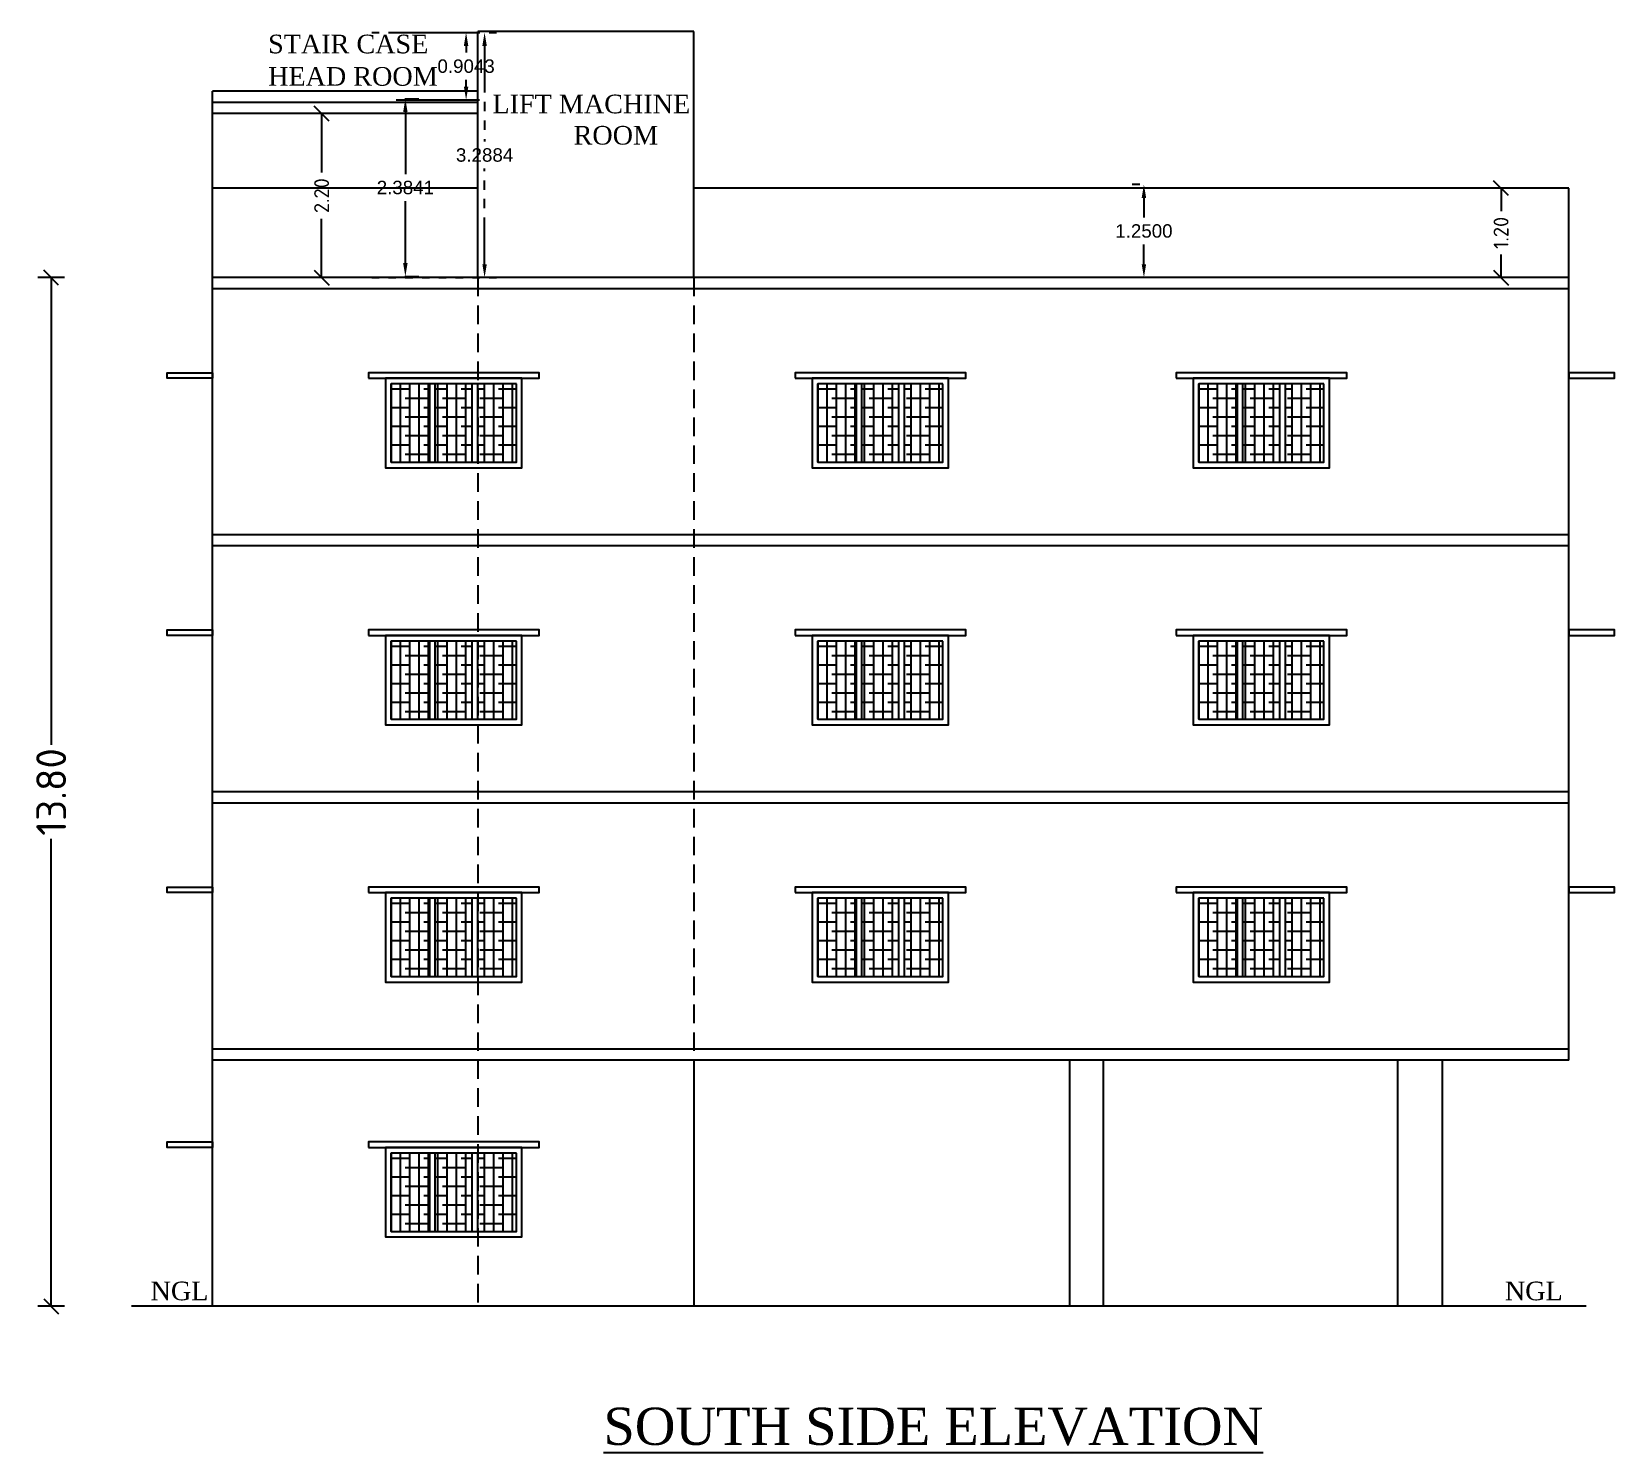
# Model space of a CAD drawing. Header units: metres. Extents: x 33037 to 87500, y -4470 to 25.
# Drawn here: x 87452.56 to 87473.8, y -4424.47 to -4405.41 of the extents above; entities that cross this region are included whole.
import ezdxf
from ezdxf.enums import TextEntityAlignment as Align

# ---------------------------------------------------------------- set-up
doc = ezdxf.new("R2010")
doc.units = ezdxf.units.M
doc.header["$MEASUREMENT"] = 0
for name, pattern in [('DOT2', [0.125, 0, -0.125]), ('HIDDEN', [0.375, 0.25, -0.125]), ('PHANTOM2', [1.25, 0.625, -0.125, 0.125, -0.125, 0.125, -0.125])]:
    doc.linetypes.add(name, pattern=pattern)
doc.layers.add('BLK_1_MUMTY_HT1', color=83, linetype='Continuous', lineweight=0)
for name, color, linetype in [('BLK_1_PARAPET_HT', 233, 'Continuous'), ('BLK_1_ROOF_WATER_TA1NK_HT', 235, 'Continuous'), ('BLK_1_STAIR_HEADROOM', 55, 'Continuous')]:
    doc.layers.add(name, color=color, linetype=linetype)
doc.styles.add('ISO Proportional', font='isocpeur.ttf')
doc.styles.add('ROMANS', font='times.ttf')
doc.styles.get("Standard").update_dxf_attribs({"font": 'arial.ttf'})
doc.dimstyles.get("Standard").update_dxf_attribs({"dimtxt": 0.18, "dimasz": 0.18, "dimexe": 0.18, "dimexo": 0.0625, "dimgap": 0.09, "dimtad": 0, "dimtih": 1, "dimtoh": 1, "dimdec": 4, "dimzin": 0, "dimdsep": 46, "dimtxsty": 'Standard', "dimcen": 0.09, "dimadec": 0, "dimazin": 0, "dimtfac": 1, "dimtdec": 4, "dimtofl": 0, "dimtmove": 0, "dimatfit": 3, "dimfxl": 0, "dimtolj": 1, "dimtzin": 0, "dimarcsym": 0})
doc.dimstyles.new('T-roman', dxfattribs={"dimtxt": 0.2, "dimasz": 0.2, "dimexe": 0.18, "dimexo": 0.0625, "dimgap": 0.09, "dimtad": 0, "dimtoh": 1, "dimzin": 0, "dimdsep": 46, "dimtxsty": 'ISO Proportional', "dimblk": 'OBLIQUE', "dimcen": 0.09, "dimclrd": 5, "dimclre": 2, "dimclrt": 7, "dimadec": 0, "dimazin": 0, "dimtfac": 1, "dimtofl": 0, "dimtmove": 2, "dimatfit": 3, "dimldrblk": 'OBLIQUE', "dimfxl": 0, "dimtolj": 1, "dimtzin": 0, "dimarcsym": 0})

# ---------------------------------------------------------------- blocks, each defined once
blk = doc.blocks.new('*D236')
at = {"layer": 'BLK_1_STAIR_HEADROOM', "color": 0, "lineweight": -2}
for p, q in [((87457.571, -4406.31), (87457.756, -4406.31)), ((87457.576, -4406.49), (87457.576, -4407.32)), ((87457.576, -4408.514), (87457.576, -4407.684)), ((87457.571, -4408.694), (87457.756, -4408.694))]:
    blk.add_line(p, q, dxfattribs=at)
at = {"layer": 'BLK_1_STAIR_HEADROOM', "color": 0}
for points in [[(87457.546, -4406.49), (87457.606, -4406.49), (87457.576, -4406.31)], [(87457.546, -4408.514), (87457.606, -4408.514), (87457.576, -4408.694)]]:
    blk.add_solid(points, dxfattribs=at)
at = {"layer": 'DEFPOINTS', "color": 0}
for p in [(87457.508, -4406.31), (87457.576, -4406.31), (87457.508, -4408.694)]:
    blk.add_point(p, dxfattribs=at)
at = {"layer": 'BLK_1_STAIR_HEADROOM', "color": 0, "insert": (87457.576, -4407.502), "char_height": 0.18, "attachment_point": 5}
blk.add_mtext('\\A1;2.3841', dxfattribs=at)
blk = doc.blocks.new('*D237')
at = {"layer": 'BLK_1_ROOF_WATER_TA1NK_HT', "color": 0, "lineweight": -2}
for p, q in [((87457.453, -4405.422), (87458.571, -4405.422)), ((87458.391, -4405.602), (87458.391, -4405.692)), ((87458.391, -4406.146), (87458.391, -4406.056)), ((87457.453, -4406.326), (87458.571, -4406.326))]:
    blk.add_line(p, q, dxfattribs=at)
at = {"layer": 'BLK_1_ROOF_WATER_TA1NK_HT', "color": 0}
for points in [[(87458.361, -4405.602), (87458.421, -4405.602), (87458.391, -4405.422)], [(87458.361, -4406.146), (87458.421, -4406.146), (87458.391, -4406.326)]]:
    blk.add_solid(points, dxfattribs=at)
at = {"layer": 'DEFPOINTS', "color": 0}
for p in [(87457.391, -4405.422), (87458.391, -4405.422), (87457.391, -4406.326)]:
    blk.add_point(p, dxfattribs=at)
at = {"layer": 'BLK_1_ROOF_WATER_TA1NK_HT', "color": 0, "insert": (87458.391, -4405.874), "char_height": 0.18, "attachment_point": 5}
blk.add_mtext('\\A1;0.9043', dxfattribs=at)
blk = doc.blocks.new('*D238')
at = {"layer": 'BLK_1_MUMTY_HT1', "color": 0, "linetype": 'DOT2', "lineweight": -2}
for p, q in [((87457.125, -4405.422), (87458.819, -4405.422)), ((87457.125, -4408.71), (87458.819, -4408.71))]:
    blk.add_line(p, q, dxfattribs=at)
at = {"layer": 'BLK_1_MUMTY_HT1', "color": 0, "linetype": 'PHANTOM2', "lineweight": -2}
for p, q in [((87458.639, -4405.602), (87458.639, -4406.884)), ((87458.639, -4408.53), (87458.639, -4407.248))]:
    blk.add_line(p, q, dxfattribs=at)
at = {"layer": 'BLK_1_MUMTY_HT1', "color": 0}
for points in [[(87458.609, -4405.602), (87458.669, -4405.602), (87458.639, -4405.422)], [(87458.609, -4408.53), (87458.669, -4408.53), (87458.639, -4408.71)]]:
    blk.add_solid(points, dxfattribs=at)
at = {"layer": 'DEFPOINTS', "color": 0}
for p in [(87457.063, -4405.422), (87457.063, -4408.71), (87458.639, -4408.71)]:
    blk.add_point(p, dxfattribs=at)
at = {"layer": 'BLK_1_MUMTY_HT1', "color": 0, "insert": (87458.639, -4407.066), "char_height": 0.18, "attachment_point": 5}
blk.add_mtext('\\A1;3.2884', dxfattribs=at)
blk = doc.blocks.new('_Oblique')
at = {"color": 0, "linetype": 'ByBlock', "lineweight": -2}
blk.add_line((-0.5, -0.5), (0.5, 0.5), dxfattribs=at)
blk = doc.blocks.new('*D261')
at = {"color": 2, "lineweight": -2}
for p, q in [((87453.004, -4408.71), (87452.644, -4408.71)), ((87453.004, -4422.51), (87452.644, -4422.51))]:
    blk.add_line(p, q, dxfattribs=at)
at = {"color": 5, "lineweight": -2}
for p, q in [((87452.824, -4408.71), (87452.824, -4414.98)), ((87452.824, -4422.51), (87452.824, -4416.24))]:
    blk.add_line(p, q, dxfattribs=at)
at = {"layer": 'DEFPOINTS', "color": 0}
for p in [(87453.887, -4408.71), (87452.824, -4422.51), (87453.887, -4422.51)]:
    blk.add_point(p, dxfattribs=at)
at = {"color": 5, "lineweight": -2, "xscale": 0.2, "yscale": 0.2, "zscale": 0.2}
for p, rotation in [((87452.824, -4408.71), 90), ((87452.824, -4422.51), 270)]:
    blk.add_blockref('_Oblique', p, dxfattribs=dict(at, rotation=rotation))
at = {"color": 7, "insert": (87452.824, -4415.61), "char_height": 0.4, "attachment_point": 5, "rotation": 90, "style": 'ISO Proportional'}
blk.add_mtext('\\A1;13.80', dxfattribs=at)
blk = doc.blocks.new('*D286')
at = {"color": 2, "lineweight": -2}
for p, q in [((87456.5, -4406.51), (87456.272, -4406.51)), ((87456.5, -4408.71), (87456.272, -4408.71))]:
    blk.add_line(p, q, dxfattribs=at)
at = {"color": 5, "lineweight": -2}
for p, q in [((87456.452, -4406.51), (87456.452, -4407.3)), ((87456.452, -4408.71), (87456.452, -4407.92))]:
    blk.add_line(p, q, dxfattribs=at)
at = {"layer": 'DEFPOINTS', "color": 0}
for p in [(87456.562, -4406.51), (87456.452, -4408.71), (87456.562, -4408.71)]:
    blk.add_point(p, dxfattribs=at)
at = {"color": 5, "lineweight": -2, "xscale": 0.2, "yscale": 0.2, "zscale": 0.2}
for p, rotation in [((87456.452, -4406.51), 90), ((87456.452, -4408.71), 270)]:
    blk.add_blockref('_Oblique', p, dxfattribs=dict(at, rotation=rotation))
at = {"color": 7, "insert": (87456.452, -4407.61), "char_height": 0.2, "attachment_point": 5, "rotation": 90, "style": 'ISO Proportional'}
blk.add_mtext('\\A1;2.20', dxfattribs=at)
blk = doc.blocks.new('*D262')
at = {"color": 2, "lineweight": -2}
for p, q in [((87472.508, -4407.51), (87472.098, -4407.51)), ((87472.508, -4408.71), (87472.098, -4408.71))]:
    blk.add_line(p, q, dxfattribs=at)
at = {"color": 5, "lineweight": -2}
for p, q in [((87472.278, -4407.51), (87472.278, -4407.82)), ((87472.278, -4408.71), (87472.278, -4408.4))]:
    blk.add_line(p, q, dxfattribs=at)
at = {"layer": 'DEFPOINTS', "color": 0}
for p in [(87472.958, -4407.51), (87472.278, -4408.71), (87472.958, -4408.71)]:
    blk.add_point(p, dxfattribs=at)
at = {"color": 5, "lineweight": -2, "xscale": 0.2, "yscale": 0.2, "zscale": 0.2}
for p, rotation in [((87472.278, -4407.51), 90), ((87472.278, -4408.71), 270)]:
    blk.add_blockref('_Oblique', p, dxfattribs=dict(at, rotation=rotation))
at = {"color": 7, "insert": (87472.278, -4408.11), "char_height": 0.2, "attachment_point": 5, "rotation": 90, "style": 'ISO Proportional'}
blk.add_mtext('\\A1;1.20', dxfattribs=at)
blk = doc.blocks.new('*D387')
at = {"layer": 'BLK_1_PARAPET_HT', "color": 0, "linetype": 'DOT2', "lineweight": -2}
for p, q in [((87467.43, -4407.46), (87467.306, -4407.46)), ((87467.43, -4408.71), (87467.306, -4408.71))]:
    blk.add_line(p, q, dxfattribs=at)
at = {"layer": 'BLK_1_PARAPET_HT', "color": 0, "linetype": 'PHANTOM2', "lineweight": -2}
for p, q in [((87467.486, -4407.64), (87467.486, -4407.903)), ((87467.486, -4408.53), (87467.486, -4408.267))]:
    blk.add_line(p, q, dxfattribs=at)
at = {"layer": 'BLK_1_PARAPET_HT', "color": 0}
for points in [[(87467.456, -4407.64), (87467.516, -4407.64), (87467.486, -4407.46)], [(87467.456, -4408.53), (87467.516, -4408.53), (87467.486, -4408.71)]]:
    blk.add_solid(points, dxfattribs=at)
at = {"layer": 'DEFPOINTS', "color": 0}
for p in [(87467.486, -4407.46), (87467.493, -4407.46), (87467.493, -4408.71)]:
    blk.add_point(p, dxfattribs=at)
at = {"layer": 'BLK_1_PARAPET_HT', "color": 0, "insert": (87467.486, -4408.085), "char_height": 0.18, "attachment_point": 5}
blk.add_mtext('\\A1;1.2500', dxfattribs=at)

msp = doc.modelspace()

# ---------------------------------------------------------------- hatches: boundary and pattern name
h = msp.add_hatch()
h.set_pattern_fill('ANSI38', color=0, angle=45)
h.set_pattern_definition([(90, (1385.13735, -95.20824), (-0.125, 0), []), (180, (1385.13735, -95.20824), (-0.25, -0.125), [0.3125, -0.1875])])
h.paths.add_polyline_path([(87457.90299, -4410.13521), (87457.38632, -4410.13521), (87457.38632, -4411.18521), (87457.90299, -4411.18521)])
h.paths.add_polyline_path([(87457.97799, -4411.18521), (87458.47345, -4411.18521), (87458.47345, -4410.13521), (87457.97799, -4410.13521)])
h.paths.add_polyline_path([(87458.54845, -4411.18521), (87459.06512, -4411.18521), (87459.06512, -4410.13521), (87458.54845, -4410.13521)])
h = msp.add_hatch()
h.set_pattern_fill('ANSI38', color=0, angle=45)
h.set_pattern_definition([(90, (1390.86203, -95.20824), (-0.125, 0), []), (180, (1390.86203, -95.20824), (-0.25, -0.125), [0.3125, -0.1875])])
h.paths.add_polyline_path([(87463.62767, -4410.13521), (87463.111, -4410.13521), (87463.111, -4411.18521), (87463.62767, -4411.18521)])
h.paths.add_polyline_path([(87463.70267, -4411.18521), (87464.19813, -4411.18521), (87464.19813, -4410.13521), (87463.70267, -4410.13521)])
h.paths.add_polyline_path([(87464.27313, -4411.18521), (87464.7898, -4411.18521), (87464.7898, -4410.13521), (87464.27313, -4410.13521)])
h = msp.add_hatch()
h.set_pattern_fill('ANSI38', color=0, angle=45)
h.set_pattern_definition([(90, (1395.97396, -95.20824), (-0.125, 0), []), (180, (1395.97396, -95.20824), (-0.25, -0.125), [0.3125, -0.1875])])
h.paths.add_polyline_path([(87468.7396, -4410.13521), (87468.22293, -4410.13521), (87468.22293, -4411.18521), (87468.7396, -4411.18521)])
h.paths.add_polyline_path([(87468.8146, -4411.18521), (87469.31006, -4411.18521), (87469.31006, -4410.13521), (87468.8146, -4410.13521)])
h.paths.add_polyline_path([(87469.38506, -4411.18521), (87469.90173, -4411.18521), (87469.90173, -4410.13521), (87469.38506, -4410.13521)])
h = msp.add_hatch()
h.set_pattern_fill('ANSI38', color=0, angle=45)
h.set_pattern_definition([(90, (1385.13735, -98.65824), (-0.125, 0), []), (180, (1385.13735, -98.65824), (-0.25, -0.125), [0.3125, -0.1875])])
h.paths.add_polyline_path([(87457.90299, -4413.58521), (87457.38632, -4413.58521), (87457.38632, -4414.63521), (87457.90299, -4414.63521)])
h.paths.add_polyline_path([(87457.97799, -4414.63521), (87458.47345, -4414.63521), (87458.47345, -4413.58521), (87457.97799, -4413.58521)])
h.paths.add_polyline_path([(87458.54845, -4414.63521), (87459.06512, -4414.63521), (87459.06512, -4413.58521), (87458.54845, -4413.58521)])
h = msp.add_hatch()
h.set_pattern_fill('ANSI38', color=0, angle=45)
h.set_pattern_definition([(90, (1390.86203, -98.65824), (-0.125, 0), []), (180, (1390.86203, -98.65824), (-0.25, -0.125), [0.3125, -0.1875])])
h.paths.add_polyline_path([(87463.62767, -4413.58521), (87463.111, -4413.58521), (87463.111, -4414.63521), (87463.62767, -4414.63521)])
h.paths.add_polyline_path([(87463.70267, -4414.63521), (87464.19813, -4414.63521), (87464.19813, -4413.58521), (87463.70267, -4413.58521)])
h.paths.add_polyline_path([(87464.27313, -4414.63521), (87464.7898, -4414.63521), (87464.7898, -4413.58521), (87464.27313, -4413.58521)])
h = msp.add_hatch()
h.set_pattern_fill('ANSI38', color=0, angle=45)
h.set_pattern_definition([(90, (1395.97396, -98.65824), (-0.125, 0), []), (180, (1395.97396, -98.65824), (-0.25, -0.125), [0.3125, -0.1875])])
h.paths.add_polyline_path([(87468.7396, -4413.58521), (87468.22293, -4413.58521), (87468.22293, -4414.63521), (87468.7396, -4414.63521)])
h.paths.add_polyline_path([(87468.8146, -4414.63521), (87469.31006, -4414.63521), (87469.31006, -4413.58521), (87468.8146, -4413.58521)])
h.paths.add_polyline_path([(87469.38506, -4414.63521), (87469.90173, -4414.63521), (87469.90173, -4413.58521), (87469.38506, -4413.58521)])
h = msp.add_hatch()
h.set_pattern_fill('ANSI38', color=0, angle=45)
h.set_pattern_definition([(90, (1385.13735, -102.10824), (-0.125, 0), []), (180, (1385.13735, -102.10824), (-0.25, -0.125), [0.3125, -0.1875])])
h.paths.add_polyline_path([(87457.90299, -4417.03521), (87457.38632, -4417.03521), (87457.38632, -4418.08521), (87457.90299, -4418.08521)])
h.paths.add_polyline_path([(87457.97799, -4418.08521), (87458.47345, -4418.08521), (87458.47345, -4417.03521), (87457.97799, -4417.03521)])
h.paths.add_polyline_path([(87458.54845, -4418.08521), (87459.06512, -4418.08521), (87459.06512, -4417.03521), (87458.54845, -4417.03521)])
h = msp.add_hatch()
h.set_pattern_fill('ANSI38', color=0, angle=45)
h.set_pattern_definition([(90, (1390.86203, -102.10824), (-0.125, 0), []), (180, (1390.86203, -102.10824), (-0.25, -0.125), [0.3125, -0.1875])])
h.paths.add_polyline_path([(87463.62767, -4417.03521), (87463.111, -4417.03521), (87463.111, -4418.08521), (87463.62767, -4418.08521)])
h.paths.add_polyline_path([(87463.70267, -4418.08521), (87464.19813, -4418.08521), (87464.19813, -4417.03521), (87463.70267, -4417.03521)])
h.paths.add_polyline_path([(87464.27313, -4418.08521), (87464.7898, -4418.08521), (87464.7898, -4417.03521), (87464.27313, -4417.03521)])
h = msp.add_hatch()
h.set_pattern_fill('ANSI38', color=0, angle=45)
h.set_pattern_definition([(90, (1395.97396, -102.10824), (-0.125, 0), []), (180, (1395.97396, -102.10824), (-0.25, -0.125), [0.3125, -0.1875])])
h.paths.add_polyline_path([(87468.7396, -4417.03521), (87468.22293, -4417.03521), (87468.22293, -4418.08521), (87468.7396, -4418.08521)])
h.paths.add_polyline_path([(87468.8146, -4418.08521), (87469.31006, -4418.08521), (87469.31006, -4417.03521), (87468.8146, -4417.03521)])
h.paths.add_polyline_path([(87469.38506, -4418.08521), (87469.90173, -4418.08521), (87469.90173, -4417.03521), (87469.38506, -4417.03521)])
h = msp.add_hatch()
h.set_pattern_fill('ANSI38', color=0, angle=45)
h.set_pattern_definition([(90, (1385.13735, -105.52824), (-0.125, 0), []), (180, (1385.13735, -105.52824), (-0.25, -0.125), [0.3125, -0.1875])])
h.paths.add_polyline_path([(87457.90299, -4420.45521), (87457.38632, -4420.45521), (87457.38632, -4421.50521), (87457.90299, -4421.50521)])
h.paths.add_polyline_path([(87457.97799, -4421.50521), (87458.47345, -4421.50521), (87458.47345, -4420.45521), (87457.97799, -4420.45521)])
h.paths.add_polyline_path([(87458.54845, -4421.50521), (87459.06512, -4421.50521), (87459.06512, -4420.45521), (87458.54845, -4420.45521)])

# ---------------------------------------------------------------- linework, layer by layer
at = {"color": 0}
for p, q in [((87461.44807, -4405.41021), (87458.54817, -4405.41021)), ((87458.54817, -4408.71021), (87458.54817, -4405.41021)), ((87461.44807, -4408.71021), (87461.44807, -4405.41021)), ((87454.98815, -4422.51021), (87454.98815, -4406.21021)), ((87458.54817, -4406.21021), (87454.98815, -4406.21021)), ((87458.54817, -4406.36021), (87454.98815, -4406.36021)), ((87458.54817, -4406.51021), (87454.98815, -4406.51021)), ((87458.54817, -4407.51021), (87454.98815, -4407.51021)), ((87473.1881, -4407.51021), (87461.44807, -4407.51021)), ((87473.1881, -4419.21021), (87473.1881, -4407.51021)), ((87473.1881, -4408.71021), (87454.98815, -4408.71021)), ((87473.1881, -4408.86021), (87454.98815, -4408.86021)), ((87457.90299, -4411.18521), (87457.90299, -4410.13521)), ((87457.97799, -4411.18521), (87457.97799, -4410.13521)), ((87458.47345, -4411.18521), (87458.47345, -4410.13521)), ((87458.54845, -4411.18521), (87458.54845, -4410.13521)), ((87463.62767, -4411.18521), (87463.62767, -4410.13521)), ((87463.70267, -4411.18521), (87463.70267, -4410.13521)), ((87464.19813, -4411.18521), (87464.19813, -4410.13521)), ((87464.27313, -4411.18521), (87464.27313, -4410.13521)), ((87468.7396, -4411.18521), (87468.7396, -4410.13521)), ((87468.8146, -4411.18521), (87468.8146, -4410.13521)), ((87469.31006, -4411.18521), (87469.31006, -4410.13521)), ((87469.38506, -4411.18521), (87469.38506, -4410.13521)), ((87473.1881, -4412.16021), (87454.98815, -4412.16021)), ((87473.1881, -4412.31021), (87454.98815, -4412.31021)), ((87457.90299, -4414.63521), (87457.90299, -4413.58521)), ((87457.97799, -4414.63521), (87457.97799, -4413.58521)), ((87458.47345, -4414.63521), (87458.47345, -4413.58521)), ((87458.54845, -4414.63521), (87458.54845, -4413.58521)), ((87463.62767, -4414.63521), (87463.62767, -4413.58521)), ((87463.70267, -4414.63521), (87463.70267, -4413.58521)), ((87464.19813, -4414.63521), (87464.19813, -4413.58521)), ((87464.27313, -4414.63521), (87464.27313, -4413.58521)), ((87468.7396, -4414.63521), (87468.7396, -4413.58521)), ((87468.8146, -4414.63521), (87468.8146, -4413.58521)), ((87469.31006, -4414.63521), (87469.31006, -4413.58521)), ((87469.38506, -4414.63521), (87469.38506, -4413.58521)), ((87473.1881, -4415.61021), (87454.98815, -4415.61021)), ((87473.1881, -4415.76021), (87454.98815, -4415.76021)), ((87457.90299, -4418.08521), (87457.90299, -4417.03521)), ((87457.97799, -4418.08521), (87457.97799, -4417.03521)), ((87458.47345, -4418.08521), (87458.47345, -4417.03521)), ((87458.54845, -4418.08521), (87458.54845, -4417.03521)), ((87463.62767, -4418.08521), (87463.62767, -4417.03521)), ((87463.70267, -4418.08521), (87463.70267, -4417.03521)), ((87464.19813, -4418.08521), (87464.19813, -4417.03521)), ((87464.27313, -4418.08521), (87464.27313, -4417.03521)), ((87468.7396, -4418.08521), (87468.7396, -4417.03521)), ((87468.8146, -4418.08521), (87468.8146, -4417.03521)), ((87469.31006, -4418.08521), (87469.31006, -4417.03521)), ((87469.38506, -4418.08521), (87469.38506, -4417.03521)), ((87473.1881, -4419.06021), (87454.98815, -4419.06021)), ((87473.1881, -4419.21021), (87454.98815, -4419.21021)), ((87461.44843, -4419.21021), (87461.44843, -4422.51021)), ((87466.49379, -4422.51021), (87466.49379, -4419.21021)), ((87466.94379, -4422.51021), (87466.94379, -4419.21021)), ((87470.89367, -4422.51021), (87470.89367, -4419.21021)), ((87471.49391, -4422.51021), (87471.49391, -4419.21021)), ((87457.90299, -4421.50521), (87457.90299, -4420.45521)), ((87457.97799, -4421.50521), (87457.97799, -4420.45521)), ((87458.47345, -4421.50521), (87458.47345, -4420.45521)), ((87458.54845, -4421.50521), (87458.54845, -4420.45521)), ((87473.41964, -4422.51021), (87453.89958, -4422.51021))]:
    msp.add_line(p, q, dxfattribs=at)
at = {"color": 0, "linetype": 'HIDDEN'}
for p, q in [((87458.54817, -4408.71021), (87458.54817, -4422.51021)), ((87461.44807, -4408.71021), (87461.44807, -4422.51021))]:
    msp.add_line(p, q, dxfattribs=at)
at = {"color": 0}
for points in [[(87454.98815, -4410.06021), (87454.37815, -4410.06021), (87454.37815, -4409.98521), (87454.98815, -4409.98521)], [(87457.08132, -4410.06021), (87459.37012, -4410.06021), (87459.37012, -4409.98521), (87457.08132, -4409.98521)], [(87459.14012, -4410.06021), (87457.31132, -4410.06021), (87457.31132, -4411.26021), (87459.14012, -4411.26021)], [(87459.06512, -4410.13521), (87457.38632, -4410.13521), (87457.38632, -4411.18521), (87459.06512, -4411.18521)], [(87462.806, -4410.06021), (87465.0948, -4410.06021), (87465.0948, -4409.98521), (87462.806, -4409.98521)], [(87464.8648, -4410.06021), (87463.036, -4410.06021), (87463.036, -4411.26021), (87464.8648, -4411.26021)], [(87464.7898, -4410.13521), (87463.111, -4410.13521), (87463.111, -4411.18521), (87464.7898, -4411.18521)], [(87467.91793, -4410.06021), (87470.20673, -4410.06021), (87470.20673, -4409.98521), (87467.91793, -4409.98521)], [(87469.97673, -4410.06021), (87468.14793, -4410.06021), (87468.14793, -4411.26021), (87469.97673, -4411.26021)], [(87469.90173, -4410.13521), (87468.22293, -4410.13521), (87468.22293, -4411.18521), (87469.90173, -4411.18521)], [(87473.1881, -4410.06021), (87473.7981, -4410.06021), (87473.7981, -4409.98521), (87473.1881, -4409.98521)], [(87454.98815, -4413.51021), (87454.37815, -4413.51021), (87454.37815, -4413.43521), (87454.98815, -4413.43521)], [(87457.08132, -4413.51021), (87459.37012, -4413.51021), (87459.37012, -4413.43521), (87457.08132, -4413.43521)], [(87459.14012, -4413.51021), (87457.31132, -4413.51021), (87457.31132, -4414.71021), (87459.14012, -4414.71021)], [(87462.806, -4413.51021), (87465.0948, -4413.51021), (87465.0948, -4413.43521), (87462.806, -4413.43521)], [(87464.8648, -4413.51021), (87463.036, -4413.51021), (87463.036, -4414.71021), (87464.8648, -4414.71021)], [(87467.91793, -4413.51021), (87470.20673, -4413.51021), (87470.20673, -4413.43521), (87467.91793, -4413.43521)], [(87469.97673, -4413.51021), (87468.14793, -4413.51021), (87468.14793, -4414.71021), (87469.97673, -4414.71021)], [(87473.1881, -4413.51021), (87473.7981, -4413.51021), (87473.7981, -4413.43521), (87473.1881, -4413.43521)], [(87459.06512, -4413.58521), (87457.38632, -4413.58521), (87457.38632, -4414.63521), (87459.06512, -4414.63521)], [(87464.7898, -4413.58521), (87463.111, -4413.58521), (87463.111, -4414.63521), (87464.7898, -4414.63521)], [(87469.90173, -4413.58521), (87468.22293, -4413.58521), (87468.22293, -4414.63521), (87469.90173, -4414.63521)], [(87454.98815, -4416.96021), (87454.37815, -4416.96021), (87454.37815, -4416.88521), (87454.98815, -4416.88521)], [(87457.08132, -4416.96021), (87459.37012, -4416.96021), (87459.37012, -4416.88521), (87457.08132, -4416.88521)], [(87459.14012, -4416.96021), (87457.31132, -4416.96021), (87457.31132, -4418.16021), (87459.14012, -4418.16021)], [(87462.806, -4416.96021), (87465.0948, -4416.96021), (87465.0948, -4416.88521), (87462.806, -4416.88521)], [(87464.8648, -4416.96021), (87463.036, -4416.96021), (87463.036, -4418.16021), (87464.8648, -4418.16021)], [(87467.91793, -4416.96021), (87470.20673, -4416.96021), (87470.20673, -4416.88521), (87467.91793, -4416.88521)], [(87469.97673, -4416.96021), (87468.14793, -4416.96021), (87468.14793, -4418.16021), (87469.97673, -4418.16021)], [(87473.1881, -4416.96021), (87473.7981, -4416.96021), (87473.7981, -4416.88521), (87473.1881, -4416.88521)], [(87459.06512, -4417.03521), (87457.38632, -4417.03521), (87457.38632, -4418.08521), (87459.06512, -4418.08521)], [(87464.7898, -4417.03521), (87463.111, -4417.03521), (87463.111, -4418.08521), (87464.7898, -4418.08521)], [(87469.90173, -4417.03521), (87468.22293, -4417.03521), (87468.22293, -4418.08521), (87469.90173, -4418.08521)], [(87454.98815, -4420.38021), (87454.37815, -4420.38021), (87454.37815, -4420.30521), (87454.98815, -4420.30521)], [(87457.08132, -4420.38021), (87459.37012, -4420.38021), (87459.37012, -4420.30521), (87457.08132, -4420.30521)], [(87459.14012, -4420.38021), (87457.31132, -4420.38021), (87457.31132, -4421.58021), (87459.14012, -4421.58021)], [(87459.06512, -4420.45521), (87457.38632, -4420.45521), (87457.38632, -4421.50521), (87459.06512, -4421.50521)]]:
    msp.add_lwpolyline(points, close=True, dxfattribs=at)

# ---------------------------------------------------------------- texts
at = {"color": 0, "style": 'ROMANS'}
for s, height, p in [('STAIR CASE ', 0.25, (87455.73423, -4405.70081)), ('HEAD ROOM', 0.25, (87455.73423, -4406.13538)), ('LIFT MACHINE ', 0.25, (87458.74443, -4406.50533)), ('ROOM', 0.25, (87459.83345, -4406.92502)), ('%%USOUTH SIDE ELEVATION', 0.5, (87460.23448, -4424.3695))]:
    msp.add_text(s, height=height, dxfattribs=at).set_placement(p)
for p in [(87454.54541, -4422.30479), (87472.71743, -4422.30479)]:
    msp.add_text('NGL', height=0.25, dxfattribs=at).set_placement(p, align=Align.MIDDLE)

# ---------------------------------------------------------------- dimensions: what is measured, and where the dimension line sits
at = {"color": 0}
for p1, p2, distance, override, picture, middle in [((87456.5625, -4406.51021), (87456.5625, -4408.71021), -0.11092, {"dimfxl": 0.18}, '*D286', (87456.45158, -4407.61021)), ((87472.9581, -4407.51021), (87472.9581, -4408.71021), -0.68017, {"dimfxl": 0.23}, '*D262', (87472.27793, -4408.11021)), ((87453.88727, -4408.71021), (87453.88727, -4422.51021), -1.06313, {"dimtxt": 0.4, "dimfxl": 0.18}, '*D261', (87452.82414, -4415.61021))]:
    dim = msp.add_aligned_dim(p1=p1, p2=p2, distance=distance, dimstyle='T-roman', override=override, dxfattribs=at)
    dim.commit()
    dim.dimension.update_dxf_attribs({"geometry": picture, "text_midpoint": middle})
at = {"layer": 'BLK_1_MUMTY_HT1'}
dim = msp.add_linear_dim(base=(87458.6392, -4408.71021), p1=(87457.06257, -4405.42183), p2=(87457.06257, -4408.71021), angle=90, dimstyle='Standard', override={"dimfxl": 0, "dimarcsym": 2}, dxfattribs=at)
dim.commit()
dim.dimension.update_dxf_attribs({"geometry": '*D238', "text_midpoint": (87458.6392, -4407.06602)})
at = {"layer": 'BLK_1_PARAPET_HT'}
dim = msp.add_aligned_dim(p1=(87467.49295, -4408.71021), p2=(87467.49295, -4407.46021), distance=0.00687, dimstyle='Standard', override={"dimfxl": 0, "dimarcsym": 2}, dxfattribs=at)
dim.commit()
dim.dimension.update_dxf_attribs({"geometry": '*D387', "text_midpoint": (87467.48608, -4408.08521)})
at = {"layer": 'BLK_1_ROOF_WATER_TA1NK_HT'}
dim = msp.add_linear_dim(base=(87458.39079, -4405.42183), p1=(87457.39067, -4406.32613), p2=(87457.39067, -4405.42183), angle=90, dimstyle='Standard', dxfattribs=at)
dim.commit()
dim.dimension.update_dxf_attribs({"geometry": '*D237', "text_midpoint": (87458.39079, -4405.87398)})
at = {"layer": 'BLK_1_STAIR_HEADROOM', "color": 1}
dim = msp.add_linear_dim(base=(87457.57564, -4406.31021), p1=(87457.5081, -4408.69429), p2=(87457.5081, -4406.31021), angle=90, dimstyle='Standard', override={"dimfxl": 0}, dxfattribs=at)
dim.commit()
dim.dimension.update_dxf_attribs({"geometry": '*D236', "text_midpoint": (87457.57564, -4407.50225)})

doc.saveas('drawing.dxf')
